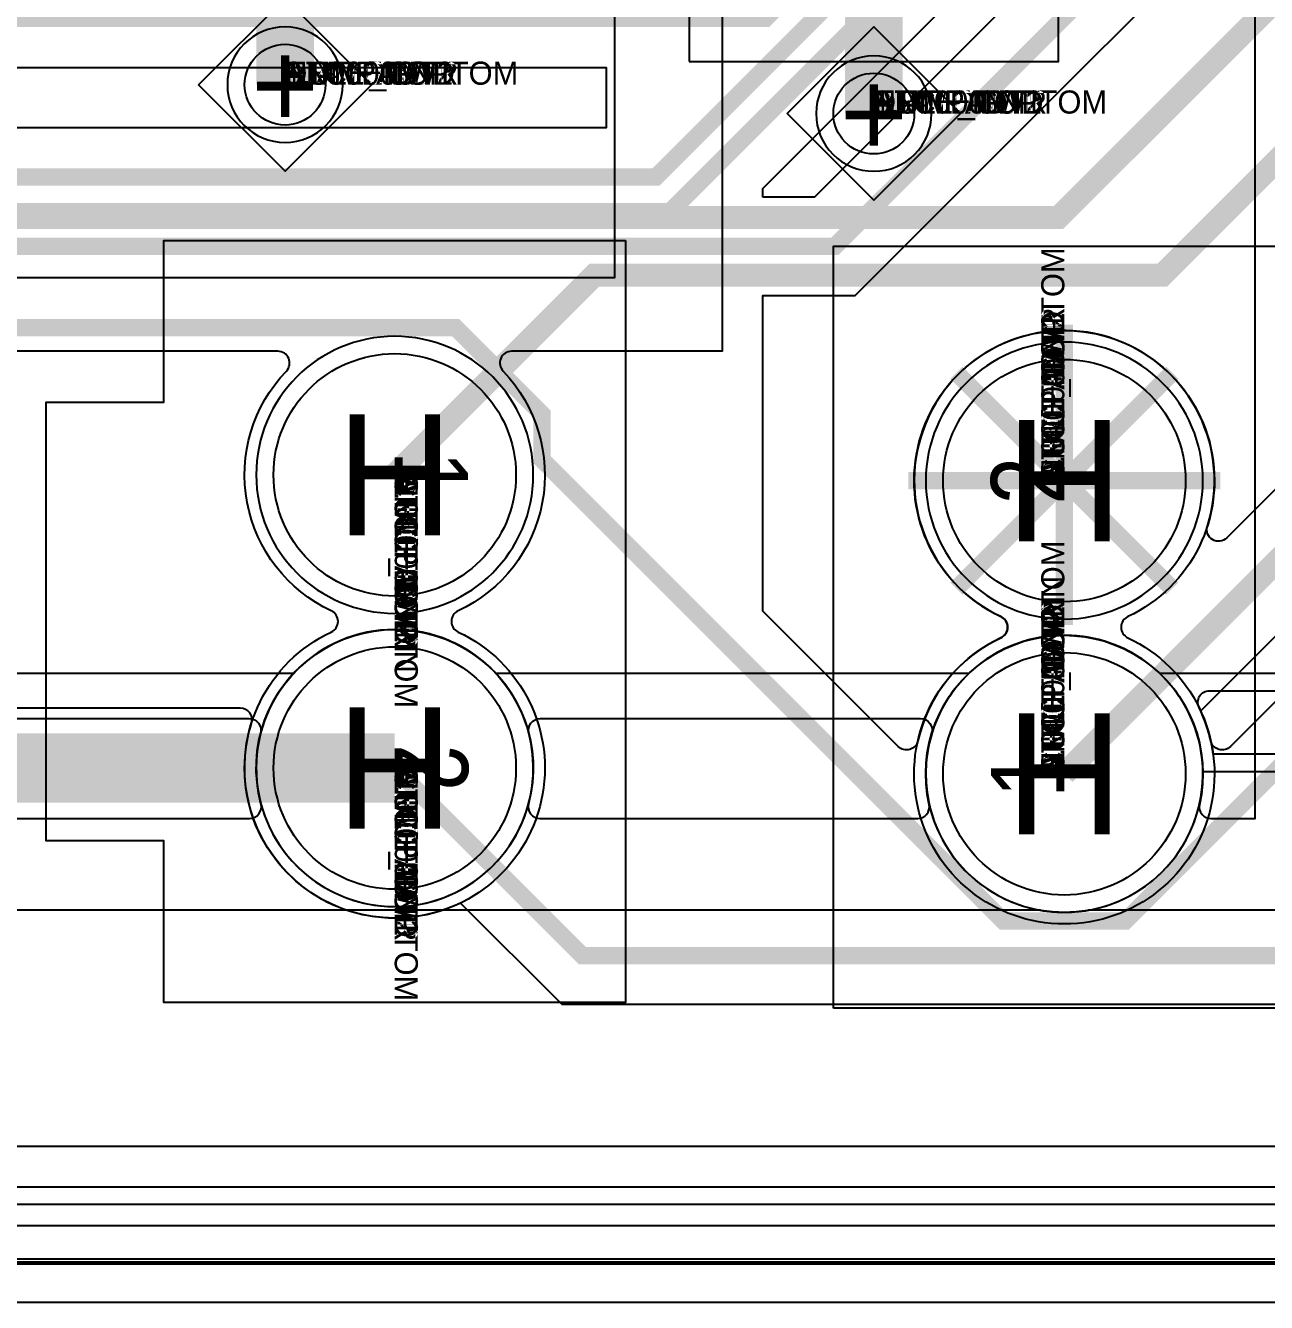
# Model space of a CAD drawing. Extents: x 0 to 323, y 0 to 320.
# Drawn here: x 58.75 to 69.5, y 0 to 11.06 of the extents above; entities that cross this region are included whole.
import ezdxf
from ezdxf.enums import TextEntityAlignment as Align

# ---------------------------------------------------------------- set-up
doc = ezdxf.new("R2010")
doc.units = 0
doc.header["$MEASUREMENT"] = 0
doc.layers.get('0').update_dxf_attribs({"linetype": 'CONTINUOUS'})
for name, color, linetype in [('BOARD_GEOMETRY_OUTLINE', 1, 'CONTINUOUS'), ('CDN_FIGURES', 7, 'CONTINUOUS'), ('ETCH_BOTTOM', 7, 'CONTINUOUS'), ('ETCH_GND', 3, 'CONTINUOUS'), ('ETCH_INT1', 4, 'CONTINUOUS'), ('ETCH_INT2', 5, 'CONTINUOUS'), ('ETCH_PWR', 6, 'CONTINUOUS'), ('ETCH_TOP', 2, 'CONTINUOUS'), ('MANUFACTURING_NCLEGEND-1-6', 8, 'CONTINUOUS'), ('PACKAGE_GEOMETRY_ASSEMBLY_TOP', 11, 'CONTINUOUS'), ('PACKAGE_GEOMETRY_PIN_NUMBER', 9, 'CONTINUOUS')]:
    doc.layers.add(name, color=color, linetype=linetype)

# ---------------------------------------------------------------- blocks, each defined once
blk = doc.blocks.new('PAD_INFO')
for tag in ['SHAPE_TYPE', 'PAD_HEIGHT', 'PAD_LAYER', 'PAD_TYPE', 'PAD_WIDTH']:
    blk.add_attdef(tag, (0, 0), '', height=0.2)
at = {"flags": 2}
blk.add_attdef('CDN_TYPE', (0, 0), '', height=0.2, dxfattribs=at)
blk = doc.blocks.new('DRILL_INFO')
at = {"flags": 2}
blk.add_attdef('CDN_TYPE', (0, 0), '', height=0.2, dxfattribs=at)
for tag in ['FSHAPE', 'FCHAR', 'DRILL_HEIGHT', 'DIAMETER', 'PLATED', 'DRILL_WIDTH']:
    blk.add_attdef(tag, (0, 0), '', height=0.2)
blk = doc.blocks.new('VIA0700X0300')
at = {"layer": 'ETCH_BOTTOM'}
blk.add_circle((0, 0), 0.35, dxfattribs=at)
at = {"layer": 'ETCH_GND'}
blk.add_circle((0, 0), 0.35, dxfattribs=at)
at = {"layer": 'ETCH_INT1'}
blk.add_circle((0, 0), 0.35, dxfattribs=at)
at = {"layer": 'ETCH_INT2'}
blk.add_circle((0, 0), 0.35, dxfattribs=at)
at = {"layer": 'ETCH_PWR'}
blk.add_circle((0, 0), 0.35, dxfattribs=at)
at = {"layer": 'ETCH_TOP'}
blk.add_circle((0, 0), 0.35, dxfattribs=at)
ref = blk.add_blockref('PAD_INFO', (0, 0))
ref.add_attrib('PAD_LAYER', 'ETCH_TOP', (0, 0), dxfattribs={"height": 0.2})
ref.add_attrib('SHAPE_TYPE', 'NULL', (0, 0), dxfattribs={"height": 0.2})
ref.add_attrib('PAD_TYPE', 'ANTIPAD', (0, 0), dxfattribs={"height": 0.2})
ref.add_attrib('PAD_WIDTH', '0.000000', (0, 0), dxfattribs={"height": 0.2})
ref.add_attrib('PAD_HEIGHT', '0.000000', (0, 0), dxfattribs={"height": 0.2})
ref = blk.add_blockref('PAD_INFO', (0, 0))
ref.add_attrib('PAD_LAYER', 'ETCH_GND', (0, 0), dxfattribs={"height": 0.2})
ref.add_attrib('SHAPE_TYPE', 'NULL', (0, 0), dxfattribs={"height": 0.2})
ref.add_attrib('PAD_TYPE', 'ANTIPAD', (0, 0), dxfattribs={"height": 0.2})
ref.add_attrib('PAD_WIDTH', '0.000000', (0, 0), dxfattribs={"height": 0.2})
ref.add_attrib('PAD_HEIGHT', '0.000000', (0, 0), dxfattribs={"height": 0.2})
ref = blk.add_blockref('PAD_INFO', (0, 0))
ref.add_attrib('PAD_LAYER', 'ETCH_INT1', (0, 0), dxfattribs={"height": 0.2})
ref.add_attrib('SHAPE_TYPE', 'NULL', (0, 0), dxfattribs={"height": 0.2})
ref.add_attrib('PAD_TYPE', 'ANTIPAD', (0, 0), dxfattribs={"height": 0.2})
ref.add_attrib('PAD_WIDTH', '0.000000', (0, 0), dxfattribs={"height": 0.2})
ref.add_attrib('PAD_HEIGHT', '0.000000', (0, 0), dxfattribs={"height": 0.2})
ref = blk.add_blockref('PAD_INFO', (0, 0))
ref.add_attrib('PAD_LAYER', 'ETCH_INT2', (0, 0), dxfattribs={"height": 0.2})
ref.add_attrib('SHAPE_TYPE', 'NULL', (0, 0), dxfattribs={"height": 0.2})
ref.add_attrib('PAD_TYPE', 'ANTIPAD', (0, 0), dxfattribs={"height": 0.2})
ref.add_attrib('PAD_WIDTH', '0.000000', (0, 0), dxfattribs={"height": 0.2})
ref.add_attrib('PAD_HEIGHT', '0.000000', (0, 0), dxfattribs={"height": 0.2})
ref = blk.add_blockref('PAD_INFO', (0, 0))
ref.add_attrib('PAD_LAYER', 'ETCH_PWR', (0, 0), dxfattribs={"height": 0.2})
ref.add_attrib('SHAPE_TYPE', 'NULL', (0, 0), dxfattribs={"height": 0.2})
ref.add_attrib('PAD_TYPE', 'ANTIPAD', (0, 0), dxfattribs={"height": 0.2})
ref.add_attrib('PAD_WIDTH', '0.000000', (0, 0), dxfattribs={"height": 0.2})
ref.add_attrib('PAD_HEIGHT', '0.000000', (0, 0), dxfattribs={"height": 0.2})
ref = blk.add_blockref('PAD_INFO', (0, 0))
ref.add_attrib('PAD_LAYER', 'ETCH_BOTTOM', (0, 0), dxfattribs={"height": 0.2})
ref.add_attrib('SHAPE_TYPE', 'NULL', (0, 0), dxfattribs={"height": 0.2})
ref.add_attrib('PAD_TYPE', 'ANTIPAD', (0, 0), dxfattribs={"height": 0.2})
ref.add_attrib('PAD_WIDTH', '0.000000', (0, 0), dxfattribs={"height": 0.2})
ref.add_attrib('PAD_HEIGHT', '0.000000', (0, 0), dxfattribs={"height": 0.2})
ref = blk.add_blockref('PAD_INFO', (0, 0))
ref.add_attrib('PAD_LAYER', 'ETCH_TOP', (0, 0), dxfattribs={"height": 0.2})
ref.add_attrib('SHAPE_TYPE', 'NULL', (0, 0), dxfattribs={"height": 0.2})
ref.add_attrib('PAD_TYPE', 'THERMAL', (0, 0), dxfattribs={"height": 0.2})
ref.add_attrib('PAD_WIDTH', '0.000000', (0, 0), dxfattribs={"height": 0.2})
ref.add_attrib('PAD_HEIGHT', '0.000000', (0, 0), dxfattribs={"height": 0.2})
ref = blk.add_blockref('PAD_INFO', (0, 0))
ref.add_attrib('PAD_LAYER', 'ETCH_GND', (0, 0), dxfattribs={"height": 0.2})
ref.add_attrib('SHAPE_TYPE', 'NULL', (0, 0), dxfattribs={"height": 0.2})
ref.add_attrib('PAD_TYPE', 'THERMAL', (0, 0), dxfattribs={"height": 0.2})
ref.add_attrib('PAD_WIDTH', '0.000000', (0, 0), dxfattribs={"height": 0.2})
ref.add_attrib('PAD_HEIGHT', '0.000000', (0, 0), dxfattribs={"height": 0.2})
ref = blk.add_blockref('PAD_INFO', (0, 0))
ref.add_attrib('PAD_LAYER', 'ETCH_INT1', (0, 0), dxfattribs={"height": 0.2})
ref.add_attrib('SHAPE_TYPE', 'NULL', (0, 0), dxfattribs={"height": 0.2})
ref.add_attrib('PAD_TYPE', 'THERMAL', (0, 0), dxfattribs={"height": 0.2})
ref.add_attrib('PAD_WIDTH', '0.000000', (0, 0), dxfattribs={"height": 0.2})
ref.add_attrib('PAD_HEIGHT', '0.000000', (0, 0), dxfattribs={"height": 0.2})
ref = blk.add_blockref('PAD_INFO', (0, 0))
ref.add_attrib('PAD_LAYER', 'ETCH_INT2', (0, 0), dxfattribs={"height": 0.2})
ref.add_attrib('SHAPE_TYPE', 'NULL', (0, 0), dxfattribs={"height": 0.2})
ref.add_attrib('PAD_TYPE', 'THERMAL', (0, 0), dxfattribs={"height": 0.2})
ref.add_attrib('PAD_WIDTH', '0.000000', (0, 0), dxfattribs={"height": 0.2})
ref.add_attrib('PAD_HEIGHT', '0.000000', (0, 0), dxfattribs={"height": 0.2})
ref = blk.add_blockref('PAD_INFO', (0, 0))
ref.add_attrib('PAD_LAYER', 'ETCH_PWR', (0, 0), dxfattribs={"height": 0.2})
ref.add_attrib('SHAPE_TYPE', 'NULL', (0, 0), dxfattribs={"height": 0.2})
ref.add_attrib('PAD_TYPE', 'THERMAL', (0, 0), dxfattribs={"height": 0.2})
ref.add_attrib('PAD_WIDTH', '0.000000', (0, 0), dxfattribs={"height": 0.2})
ref.add_attrib('PAD_HEIGHT', '0.000000', (0, 0), dxfattribs={"height": 0.2})
ref = blk.add_blockref('PAD_INFO', (0, 0))
ref.add_attrib('PAD_LAYER', 'ETCH_BOTTOM', (0, 0), dxfattribs={"height": 0.2})
ref.add_attrib('SHAPE_TYPE', 'NULL', (0, 0), dxfattribs={"height": 0.2})
ref.add_attrib('PAD_TYPE', 'THERMAL', (0, 0), dxfattribs={"height": 0.2})
ref.add_attrib('PAD_WIDTH', '0.000000', (0, 0), dxfattribs={"height": 0.2})
ref.add_attrib('PAD_HEIGHT', '0.000000', (0, 0), dxfattribs={"height": 0.2})
ref = blk.add_blockref('PAD_INFO', (0, 0))
ref.add_attrib('PAD_LAYER', 'ETCH_TOP', (0, 0), dxfattribs={"height": 0.2})
ref.add_attrib('SHAPE_TYPE', 'CIRCLE', (0, 0), dxfattribs={"height": 0.2})
ref.add_attrib('PAD_TYPE', 'REGULAR', (0, 0), dxfattribs={"height": 0.2})
ref.add_attrib('PAD_WIDTH', '0.700000', (0, 0), dxfattribs={"height": 0.2})
ref.add_attrib('PAD_HEIGHT', '0.700000', (0, 0), dxfattribs={"height": 0.2})
ref = blk.add_blockref('PAD_INFO', (0, 0))
ref.add_attrib('PAD_LAYER', 'ETCH_GND', (0, 0), dxfattribs={"height": 0.2})
ref.add_attrib('SHAPE_TYPE', 'CIRCLE', (0, 0), dxfattribs={"height": 0.2})
ref.add_attrib('PAD_TYPE', 'REGULAR', (0, 0), dxfattribs={"height": 0.2})
ref.add_attrib('PAD_WIDTH', '0.700000', (0, 0), dxfattribs={"height": 0.2})
ref.add_attrib('PAD_HEIGHT', '0.700000', (0, 0), dxfattribs={"height": 0.2})
ref = blk.add_blockref('PAD_INFO', (0, 0))
ref.add_attrib('PAD_LAYER', 'ETCH_INT1', (0, 0), dxfattribs={"height": 0.2})
ref.add_attrib('SHAPE_TYPE', 'CIRCLE', (0, 0), dxfattribs={"height": 0.2})
ref.add_attrib('PAD_TYPE', 'REGULAR', (0, 0), dxfattribs={"height": 0.2})
ref.add_attrib('PAD_WIDTH', '0.700000', (0, 0), dxfattribs={"height": 0.2})
ref.add_attrib('PAD_HEIGHT', '0.700000', (0, 0), dxfattribs={"height": 0.2})
ref = blk.add_blockref('PAD_INFO', (0, 0))
ref.add_attrib('PAD_LAYER', 'ETCH_INT2', (0, 0), dxfattribs={"height": 0.2})
ref.add_attrib('SHAPE_TYPE', 'CIRCLE', (0, 0), dxfattribs={"height": 0.2})
ref.add_attrib('PAD_TYPE', 'REGULAR', (0, 0), dxfattribs={"height": 0.2})
ref.add_attrib('PAD_WIDTH', '0.700000', (0, 0), dxfattribs={"height": 0.2})
ref.add_attrib('PAD_HEIGHT', '0.700000', (0, 0), dxfattribs={"height": 0.2})
ref = blk.add_blockref('PAD_INFO', (0, 0))
ref.add_attrib('PAD_LAYER', 'ETCH_PWR', (0, 0), dxfattribs={"height": 0.2})
ref.add_attrib('SHAPE_TYPE', 'CIRCLE', (0, 0), dxfattribs={"height": 0.2})
ref.add_attrib('PAD_TYPE', 'REGULAR', (0, 0), dxfattribs={"height": 0.2})
ref.add_attrib('PAD_WIDTH', '0.700000', (0, 0), dxfattribs={"height": 0.2})
ref.add_attrib('PAD_HEIGHT', '0.700000', (0, 0), dxfattribs={"height": 0.2})
ref = blk.add_blockref('PAD_INFO', (0, 0))
ref.add_attrib('PAD_LAYER', 'ETCH_BOTTOM', (0, 0), dxfattribs={"height": 0.2})
ref.add_attrib('SHAPE_TYPE', 'CIRCLE', (0, 0), dxfattribs={"height": 0.2})
ref.add_attrib('PAD_TYPE', 'REGULAR', (0, 0), dxfattribs={"height": 0.2})
ref.add_attrib('PAD_WIDTH', '0.700000', (0, 0), dxfattribs={"height": 0.2})
ref.add_attrib('PAD_HEIGHT', '0.700000', (0, 0), dxfattribs={"height": 0.2})
ref = blk.add_blockref('DRILL_INFO', (0, 0))
ref.add_attrib('DIAMETER', '0.300000', (0, 0), dxfattribs={"height": 0.2})
ref.add_attrib('PLATED', 'PLATED', (0, 0), dxfattribs={"height": 0.2})
ref.add_attrib('FSHAPE', 'DIAMOND', (0, 0), dxfattribs={"height": 0.2})
ref.add_attrib('FCHAR', '+', (0, 0), dxfattribs={"height": 0.2})
ref.add_attrib('DRILL_WIDTH', '1.500000', (0, 0), dxfattribs={"height": 0.2})
ref.add_attrib('DRILL_HEIGHT', '1.500000', (0, 0), dxfattribs={"height": 0.2})
for tag in ['CDN_TYPE', 'PIN']:
    blk.add_attdef(tag, (0, 0), '', height=0.2)
at = {"flags": 2}
for tag in ['PSTKNAME', 'BBV']:
    blk.add_attdef(tag, (0, 0), '', height=0.2, dxfattribs=at)
blk = doc.blocks.new('FIGURE_DIAMOND')
at = {"layer": 'CDN_FIGURES'}
blk.add_lwpolyline([(-0.5, 0), (0, 0.5), (0.5, 0), (0, -0.5)], close=True, dxfattribs=at)
blk = doc.blocks.new('CR2100X1500TH')
at = {"layer": 'ETCH_BOTTOM'}
blk.add_circle((0, 0), 1.05, dxfattribs=at)
at = {"layer": 'ETCH_GND'}
blk.add_circle((0, 0), 1.05, dxfattribs=at)
at = {"layer": 'ETCH_INT1'}
blk.add_circle((0, 0), 1.05, dxfattribs=at)
at = {"layer": 'ETCH_INT2'}
blk.add_circle((0, 0), 1.05, dxfattribs=at)
at = {"layer": 'ETCH_PWR'}
blk.add_circle((0, 0), 1.05, dxfattribs=at)
at = {"layer": 'ETCH_TOP'}
blk.add_circle((0, 0), 1.05, dxfattribs=at)
ref = blk.add_blockref('PAD_INFO', (0, 0))
ref.add_attrib('PAD_LAYER', 'ETCH_TOP', (0, 0), dxfattribs={"height": 0.2})
ref.add_attrib('SHAPE_TYPE', 'NULL', (0, 0), dxfattribs={"height": 0.2})
ref.add_attrib('PAD_TYPE', 'ANTIPAD', (0, 0), dxfattribs={"height": 0.2})
ref.add_attrib('PAD_WIDTH', '0.000000', (0, 0), dxfattribs={"height": 0.2})
ref.add_attrib('PAD_HEIGHT', '0.000000', (0, 0), dxfattribs={"height": 0.2})
ref = blk.add_blockref('PAD_INFO', (0, 0))
ref.add_attrib('PAD_LAYER', 'ETCH_GND', (0, 0), dxfattribs={"height": 0.2})
ref.add_attrib('SHAPE_TYPE', 'NULL', (0, 0), dxfattribs={"height": 0.2})
ref.add_attrib('PAD_TYPE', 'ANTIPAD', (0, 0), dxfattribs={"height": 0.2})
ref.add_attrib('PAD_WIDTH', '0.000000', (0, 0), dxfattribs={"height": 0.2})
ref.add_attrib('PAD_HEIGHT', '0.000000', (0, 0), dxfattribs={"height": 0.2})
ref = blk.add_blockref('PAD_INFO', (0, 0))
ref.add_attrib('PAD_LAYER', 'ETCH_INT1', (0, 0), dxfattribs={"height": 0.2})
ref.add_attrib('SHAPE_TYPE', 'NULL', (0, 0), dxfattribs={"height": 0.2})
ref.add_attrib('PAD_TYPE', 'ANTIPAD', (0, 0), dxfattribs={"height": 0.2})
ref.add_attrib('PAD_WIDTH', '0.000000', (0, 0), dxfattribs={"height": 0.2})
ref.add_attrib('PAD_HEIGHT', '0.000000', (0, 0), dxfattribs={"height": 0.2})
ref = blk.add_blockref('PAD_INFO', (0, 0))
ref.add_attrib('PAD_LAYER', 'ETCH_INT2', (0, 0), dxfattribs={"height": 0.2})
ref.add_attrib('SHAPE_TYPE', 'NULL', (0, 0), dxfattribs={"height": 0.2})
ref.add_attrib('PAD_TYPE', 'ANTIPAD', (0, 0), dxfattribs={"height": 0.2})
ref.add_attrib('PAD_WIDTH', '0.000000', (0, 0), dxfattribs={"height": 0.2})
ref.add_attrib('PAD_HEIGHT', '0.000000', (0, 0), dxfattribs={"height": 0.2})
ref = blk.add_blockref('PAD_INFO', (0, 0))
ref.add_attrib('PAD_LAYER', 'ETCH_PWR', (0, 0), dxfattribs={"height": 0.2})
ref.add_attrib('SHAPE_TYPE', 'NULL', (0, 0), dxfattribs={"height": 0.2})
ref.add_attrib('PAD_TYPE', 'ANTIPAD', (0, 0), dxfattribs={"height": 0.2})
ref.add_attrib('PAD_WIDTH', '0.000000', (0, 0), dxfattribs={"height": 0.2})
ref.add_attrib('PAD_HEIGHT', '0.000000', (0, 0), dxfattribs={"height": 0.2})
ref = blk.add_blockref('PAD_INFO', (0, 0))
ref.add_attrib('PAD_LAYER', 'ETCH_BOTTOM', (0, 0), dxfattribs={"height": 0.2})
ref.add_attrib('SHAPE_TYPE', 'NULL', (0, 0), dxfattribs={"height": 0.2})
ref.add_attrib('PAD_TYPE', 'ANTIPAD', (0, 0), dxfattribs={"height": 0.2})
ref.add_attrib('PAD_WIDTH', '0.000000', (0, 0), dxfattribs={"height": 0.2})
ref.add_attrib('PAD_HEIGHT', '0.000000', (0, 0), dxfattribs={"height": 0.2})
ref = blk.add_blockref('PAD_INFO', (0, 0))
ref.add_attrib('PAD_LAYER', 'ETCH_TOP', (0, 0), dxfattribs={"height": 0.2})
ref.add_attrib('SHAPE_TYPE', 'NULL', (0, 0), dxfattribs={"height": 0.2})
ref.add_attrib('PAD_TYPE', 'THERMAL', (0, 0), dxfattribs={"height": 0.2})
ref.add_attrib('PAD_WIDTH', '0.000000', (0, 0), dxfattribs={"height": 0.2})
ref.add_attrib('PAD_HEIGHT', '0.000000', (0, 0), dxfattribs={"height": 0.2})
ref = blk.add_blockref('PAD_INFO', (0, 0))
ref.add_attrib('PAD_LAYER', 'ETCH_GND', (0, 0), dxfattribs={"height": 0.2})
ref.add_attrib('SHAPE_TYPE', 'NULL', (0, 0), dxfattribs={"height": 0.2})
ref.add_attrib('PAD_TYPE', 'THERMAL', (0, 0), dxfattribs={"height": 0.2})
ref.add_attrib('PAD_WIDTH', '0.000000', (0, 0), dxfattribs={"height": 0.2})
ref.add_attrib('PAD_HEIGHT', '0.000000', (0, 0), dxfattribs={"height": 0.2})
ref = blk.add_blockref('PAD_INFO', (0, 0))
ref.add_attrib('PAD_LAYER', 'ETCH_INT1', (0, 0), dxfattribs={"height": 0.2})
ref.add_attrib('SHAPE_TYPE', 'NULL', (0, 0), dxfattribs={"height": 0.2})
ref.add_attrib('PAD_TYPE', 'THERMAL', (0, 0), dxfattribs={"height": 0.2})
ref.add_attrib('PAD_WIDTH', '0.000000', (0, 0), dxfattribs={"height": 0.2})
ref.add_attrib('PAD_HEIGHT', '0.000000', (0, 0), dxfattribs={"height": 0.2})
ref = blk.add_blockref('PAD_INFO', (0, 0))
ref.add_attrib('PAD_LAYER', 'ETCH_INT2', (0, 0), dxfattribs={"height": 0.2})
ref.add_attrib('SHAPE_TYPE', 'NULL', (0, 0), dxfattribs={"height": 0.2})
ref.add_attrib('PAD_TYPE', 'THERMAL', (0, 0), dxfattribs={"height": 0.2})
ref.add_attrib('PAD_WIDTH', '0.000000', (0, 0), dxfattribs={"height": 0.2})
ref.add_attrib('PAD_HEIGHT', '0.000000', (0, 0), dxfattribs={"height": 0.2})
ref = blk.add_blockref('PAD_INFO', (0, 0))
ref.add_attrib('PAD_LAYER', 'ETCH_PWR', (0, 0), dxfattribs={"height": 0.2})
ref.add_attrib('SHAPE_TYPE', 'NULL', (0, 0), dxfattribs={"height": 0.2})
ref.add_attrib('PAD_TYPE', 'THERMAL', (0, 0), dxfattribs={"height": 0.2})
ref.add_attrib('PAD_WIDTH', '0.000000', (0, 0), dxfattribs={"height": 0.2})
ref.add_attrib('PAD_HEIGHT', '0.000000', (0, 0), dxfattribs={"height": 0.2})
ref = blk.add_blockref('PAD_INFO', (0, 0))
ref.add_attrib('PAD_LAYER', 'ETCH_BOTTOM', (0, 0), dxfattribs={"height": 0.2})
ref.add_attrib('SHAPE_TYPE', 'NULL', (0, 0), dxfattribs={"height": 0.2})
ref.add_attrib('PAD_TYPE', 'THERMAL', (0, 0), dxfattribs={"height": 0.2})
ref.add_attrib('PAD_WIDTH', '0.000000', (0, 0), dxfattribs={"height": 0.2})
ref.add_attrib('PAD_HEIGHT', '0.000000', (0, 0), dxfattribs={"height": 0.2})
ref = blk.add_blockref('PAD_INFO', (0, 0))
ref.add_attrib('PAD_LAYER', 'ETCH_TOP', (0, 0), dxfattribs={"height": 0.2})
ref.add_attrib('SHAPE_TYPE', 'CIRCLE', (0, 0), dxfattribs={"height": 0.2})
ref.add_attrib('PAD_TYPE', 'REGULAR', (0, 0), dxfattribs={"height": 0.2})
ref.add_attrib('PAD_WIDTH', '2.100000', (0, 0), dxfattribs={"height": 0.2})
ref.add_attrib('PAD_HEIGHT', '2.100000', (0, 0), dxfattribs={"height": 0.2})
ref = blk.add_blockref('PAD_INFO', (0, 0))
ref.add_attrib('PAD_LAYER', 'ETCH_GND', (0, 0), dxfattribs={"height": 0.2})
ref.add_attrib('SHAPE_TYPE', 'CIRCLE', (0, 0), dxfattribs={"height": 0.2})
ref.add_attrib('PAD_TYPE', 'REGULAR', (0, 0), dxfattribs={"height": 0.2})
ref.add_attrib('PAD_WIDTH', '2.100000', (0, 0), dxfattribs={"height": 0.2})
ref.add_attrib('PAD_HEIGHT', '2.100000', (0, 0), dxfattribs={"height": 0.2})
ref = blk.add_blockref('PAD_INFO', (0, 0))
ref.add_attrib('PAD_LAYER', 'ETCH_INT1', (0, 0), dxfattribs={"height": 0.2})
ref.add_attrib('SHAPE_TYPE', 'CIRCLE', (0, 0), dxfattribs={"height": 0.2})
ref.add_attrib('PAD_TYPE', 'REGULAR', (0, 0), dxfattribs={"height": 0.2})
ref.add_attrib('PAD_WIDTH', '2.100000', (0, 0), dxfattribs={"height": 0.2})
ref.add_attrib('PAD_HEIGHT', '2.100000', (0, 0), dxfattribs={"height": 0.2})
ref = blk.add_blockref('PAD_INFO', (0, 0))
ref.add_attrib('PAD_LAYER', 'ETCH_INT2', (0, 0), dxfattribs={"height": 0.2})
ref.add_attrib('SHAPE_TYPE', 'CIRCLE', (0, 0), dxfattribs={"height": 0.2})
ref.add_attrib('PAD_TYPE', 'REGULAR', (0, 0), dxfattribs={"height": 0.2})
ref.add_attrib('PAD_WIDTH', '2.100000', (0, 0), dxfattribs={"height": 0.2})
ref.add_attrib('PAD_HEIGHT', '2.100000', (0, 0), dxfattribs={"height": 0.2})
ref = blk.add_blockref('PAD_INFO', (0, 0))
ref.add_attrib('PAD_LAYER', 'ETCH_PWR', (0, 0), dxfattribs={"height": 0.2})
ref.add_attrib('SHAPE_TYPE', 'CIRCLE', (0, 0), dxfattribs={"height": 0.2})
ref.add_attrib('PAD_TYPE', 'REGULAR', (0, 0), dxfattribs={"height": 0.2})
ref.add_attrib('PAD_WIDTH', '2.100000', (0, 0), dxfattribs={"height": 0.2})
ref.add_attrib('PAD_HEIGHT', '2.100000', (0, 0), dxfattribs={"height": 0.2})
ref = blk.add_blockref('PAD_INFO', (0, 0))
ref.add_attrib('PAD_LAYER', 'ETCH_BOTTOM', (0, 0), dxfattribs={"height": 0.2})
ref.add_attrib('SHAPE_TYPE', 'CIRCLE', (0, 0), dxfattribs={"height": 0.2})
ref.add_attrib('PAD_TYPE', 'REGULAR', (0, 0), dxfattribs={"height": 0.2})
ref.add_attrib('PAD_WIDTH', '2.100000', (0, 0), dxfattribs={"height": 0.2})
ref.add_attrib('PAD_HEIGHT', '2.100000', (0, 0), dxfattribs={"height": 0.2})
ref = blk.add_blockref('DRILL_INFO', (0, 0))
ref.add_attrib('DIAMETER', '1.500000', (0, 0), dxfattribs={"height": 0.2})
ref.add_attrib('PLATED', 'PLATED', (0, 0), dxfattribs={"height": 0.2})
ref.add_attrib('FSHAPE', 'CIRCLE', (0, 0), dxfattribs={"height": 0.2})
ref.add_attrib('FCHAR', 'H', (0, 0), dxfattribs={"height": 0.2})
ref.add_attrib('DRILL_WIDTH', '2.100000', (0, 0), dxfattribs={"height": 0.2})
ref.add_attrib('DRILL_HEIGHT', '2.100000', (0, 0), dxfattribs={"height": 0.2})
for tag in ['CDN_TYPE', 'PIN']:
    blk.add_attdef(tag, (0, 0), '', height=0.2)
at = {"flags": 2}
for tag in ['PSTKNAME', 'BBV']:
    blk.add_attdef(tag, (0, 0), '', height=0.2, dxfattribs=at)
blk = doc.blocks.new('F535')
at = {"layer": 'PACKAGE_GEOMETRY_ASSEMBLY_TOP'}
blk.add_lwpolyline([(-3.3, 2), (3.3, 2), (3.3, -2), (1.9, -2), (1.9, -3.02), (-1.9, -3.02), (-1.9, -2), (-3.3, -2)], close=True, dxfattribs=at)
at = {"layer": 'ETCH_TOP'}
ref = blk.add_blockref('CR2100X1500TH', (-1.27, 0), dxfattribs=at)
ref.add_attrib('CDN_TYPE', 'PIN', (0, 0), dxfattribs={"height": 0.2})
ref.add_attrib('PIN', '1', (0, 0), dxfattribs={"height": 0.2})
ref = blk.add_blockref('CR2100X1500TH', (1.27, 0), dxfattribs=at)
ref.add_attrib('CDN_TYPE', 'PIN', (0, 0), dxfattribs={"height": 0.2})
ref.add_attrib('PIN', '2', (0, 0), dxfattribs={"height": 0.2})
at = {"flags": 2}
for tag in ['SYMBOL_TYPE', 'CDN_TYPE', 'REFDES']:
    blk.add_attdef(tag, (0, 0), '', height=0.2, dxfattribs=at)
blk = doc.blocks.new('FIGURE_CIRCLE')
at = {"layer": 'CDN_FIGURES'}
blk.add_circle((0, 0), 0.5, dxfattribs=at)
blk = doc.blocks.new('RC1700X3200TS_C')
at = {"layer": 'ETCH_TOP'}
blk.add_lwpolyline([(-0.85, 1.6), (-0.85, -1.6), (0.85, -1.6), (0.85, 1.1), (0.35, 1.6)], close=True, dxfattribs=at)
ref = blk.add_blockref('PAD_INFO', (0, 0))
ref.add_attrib('PAD_LAYER', 'ETCH_TOP', (0, 0), dxfattribs={"height": 0.2})
ref.add_attrib('SHAPE_TYPE', 'NULL', (0, 0), dxfattribs={"height": 0.2})
ref.add_attrib('PAD_TYPE', 'ANTIPAD', (0, 0), dxfattribs={"height": 0.2})
ref.add_attrib('PAD_WIDTH', '0.000000', (0, 0), dxfattribs={"height": 0.2})
ref.add_attrib('PAD_HEIGHT', '0.000000', (0, 0), dxfattribs={"height": 0.2})
ref = blk.add_blockref('PAD_INFO', (0, 0))
ref.add_attrib('PAD_LAYER', 'ETCH_GND', (0, 0), dxfattribs={"height": 0.2})
ref.add_attrib('SHAPE_TYPE', 'NULL', (0, 0), dxfattribs={"height": 0.2})
ref.add_attrib('PAD_TYPE', 'ANTIPAD', (0, 0), dxfattribs={"height": 0.2})
ref.add_attrib('PAD_WIDTH', '0.000000', (0, 0), dxfattribs={"height": 0.2})
ref.add_attrib('PAD_HEIGHT', '0.000000', (0, 0), dxfattribs={"height": 0.2})
ref = blk.add_blockref('PAD_INFO', (0, 0))
ref.add_attrib('PAD_LAYER', 'ETCH_INT1', (0, 0), dxfattribs={"height": 0.2})
ref.add_attrib('SHAPE_TYPE', 'NULL', (0, 0), dxfattribs={"height": 0.2})
ref.add_attrib('PAD_TYPE', 'ANTIPAD', (0, 0), dxfattribs={"height": 0.2})
ref.add_attrib('PAD_WIDTH', '0.000000', (0, 0), dxfattribs={"height": 0.2})
ref.add_attrib('PAD_HEIGHT', '0.000000', (0, 0), dxfattribs={"height": 0.2})
ref = blk.add_blockref('PAD_INFO', (0, 0))
ref.add_attrib('PAD_LAYER', 'ETCH_INT2', (0, 0), dxfattribs={"height": 0.2})
ref.add_attrib('SHAPE_TYPE', 'NULL', (0, 0), dxfattribs={"height": 0.2})
ref.add_attrib('PAD_TYPE', 'ANTIPAD', (0, 0), dxfattribs={"height": 0.2})
ref.add_attrib('PAD_WIDTH', '0.000000', (0, 0), dxfattribs={"height": 0.2})
ref.add_attrib('PAD_HEIGHT', '0.000000', (0, 0), dxfattribs={"height": 0.2})
ref = blk.add_blockref('PAD_INFO', (0, 0))
ref.add_attrib('PAD_LAYER', 'ETCH_PWR', (0, 0), dxfattribs={"height": 0.2})
ref.add_attrib('SHAPE_TYPE', 'NULL', (0, 0), dxfattribs={"height": 0.2})
ref.add_attrib('PAD_TYPE', 'ANTIPAD', (0, 0), dxfattribs={"height": 0.2})
ref.add_attrib('PAD_WIDTH', '0.000000', (0, 0), dxfattribs={"height": 0.2})
ref.add_attrib('PAD_HEIGHT', '0.000000', (0, 0), dxfattribs={"height": 0.2})
ref = blk.add_blockref('PAD_INFO', (0, 0))
ref.add_attrib('PAD_LAYER', 'ETCH_BOTTOM', (0, 0), dxfattribs={"height": 0.2})
ref.add_attrib('SHAPE_TYPE', 'NULL', (0, 0), dxfattribs={"height": 0.2})
ref.add_attrib('PAD_TYPE', 'ANTIPAD', (0, 0), dxfattribs={"height": 0.2})
ref.add_attrib('PAD_WIDTH', '0.000000', (0, 0), dxfattribs={"height": 0.2})
ref.add_attrib('PAD_HEIGHT', '0.000000', (0, 0), dxfattribs={"height": 0.2})
ref = blk.add_blockref('PAD_INFO', (0, 0))
ref.add_attrib('PAD_LAYER', 'ETCH_TOP', (0, 0), dxfattribs={"height": 0.2})
ref.add_attrib('SHAPE_TYPE', 'NULL', (0, 0), dxfattribs={"height": 0.2})
ref.add_attrib('PAD_TYPE', 'THERMAL', (0, 0), dxfattribs={"height": 0.2})
ref.add_attrib('PAD_WIDTH', '0.000000', (0, 0), dxfattribs={"height": 0.2})
ref.add_attrib('PAD_HEIGHT', '0.000000', (0, 0), dxfattribs={"height": 0.2})
ref = blk.add_blockref('PAD_INFO', (0, 0))
ref.add_attrib('PAD_LAYER', 'ETCH_GND', (0, 0), dxfattribs={"height": 0.2})
ref.add_attrib('SHAPE_TYPE', 'NULL', (0, 0), dxfattribs={"height": 0.2})
ref.add_attrib('PAD_TYPE', 'THERMAL', (0, 0), dxfattribs={"height": 0.2})
ref.add_attrib('PAD_WIDTH', '0.000000', (0, 0), dxfattribs={"height": 0.2})
ref.add_attrib('PAD_HEIGHT', '0.000000', (0, 0), dxfattribs={"height": 0.2})
ref = blk.add_blockref('PAD_INFO', (0, 0))
ref.add_attrib('PAD_LAYER', 'ETCH_INT1', (0, 0), dxfattribs={"height": 0.2})
ref.add_attrib('SHAPE_TYPE', 'NULL', (0, 0), dxfattribs={"height": 0.2})
ref.add_attrib('PAD_TYPE', 'THERMAL', (0, 0), dxfattribs={"height": 0.2})
ref.add_attrib('PAD_WIDTH', '0.000000', (0, 0), dxfattribs={"height": 0.2})
ref.add_attrib('PAD_HEIGHT', '0.000000', (0, 0), dxfattribs={"height": 0.2})
ref = blk.add_blockref('PAD_INFO', (0, 0))
ref.add_attrib('PAD_LAYER', 'ETCH_INT2', (0, 0), dxfattribs={"height": 0.2})
ref.add_attrib('SHAPE_TYPE', 'NULL', (0, 0), dxfattribs={"height": 0.2})
ref.add_attrib('PAD_TYPE', 'THERMAL', (0, 0), dxfattribs={"height": 0.2})
ref.add_attrib('PAD_WIDTH', '0.000000', (0, 0), dxfattribs={"height": 0.2})
ref.add_attrib('PAD_HEIGHT', '0.000000', (0, 0), dxfattribs={"height": 0.2})
ref = blk.add_blockref('PAD_INFO', (0, 0))
ref.add_attrib('PAD_LAYER', 'ETCH_PWR', (0, 0), dxfattribs={"height": 0.2})
ref.add_attrib('SHAPE_TYPE', 'NULL', (0, 0), dxfattribs={"height": 0.2})
ref.add_attrib('PAD_TYPE', 'THERMAL', (0, 0), dxfattribs={"height": 0.2})
ref.add_attrib('PAD_WIDTH', '0.000000', (0, 0), dxfattribs={"height": 0.2})
ref.add_attrib('PAD_HEIGHT', '0.000000', (0, 0), dxfattribs={"height": 0.2})
ref = blk.add_blockref('PAD_INFO', (0, 0))
ref.add_attrib('PAD_LAYER', 'ETCH_BOTTOM', (0, 0), dxfattribs={"height": 0.2})
ref.add_attrib('SHAPE_TYPE', 'NULL', (0, 0), dxfattribs={"height": 0.2})
ref.add_attrib('PAD_TYPE', 'THERMAL', (0, 0), dxfattribs={"height": 0.2})
ref.add_attrib('PAD_WIDTH', '0.000000', (0, 0), dxfattribs={"height": 0.2})
ref.add_attrib('PAD_HEIGHT', '0.000000', (0, 0), dxfattribs={"height": 0.2})
ref = blk.add_blockref('PAD_INFO', (0, 0))
ref.add_attrib('PAD_LAYER', 'ETCH_TOP', (0, 0), dxfattribs={"height": 0.2})
ref.add_attrib('SHAPE_TYPE', 'SHAPE', (0, 0), dxfattribs={"height": 0.2})
ref.add_attrib('PAD_TYPE', 'REGULAR', (0, 0), dxfattribs={"height": 0.2})
ref.add_attrib('PAD_WIDTH', '1.700000', (0, 0), dxfattribs={"height": 0.2})
ref.add_attrib('PAD_HEIGHT', '3.200000', (0, 0), dxfattribs={"height": 0.2})
ref = blk.add_blockref('PAD_INFO', (0, 0))
ref.add_attrib('PAD_LAYER', 'ETCH_GND', (0, 0), dxfattribs={"height": 0.2})
ref.add_attrib('SHAPE_TYPE', 'NULL', (0, 0), dxfattribs={"height": 0.2})
ref.add_attrib('PAD_TYPE', 'REGULAR', (0, 0), dxfattribs={"height": 0.2})
ref.add_attrib('PAD_WIDTH', '0.000000', (0, 0), dxfattribs={"height": 0.2})
ref.add_attrib('PAD_HEIGHT', '0.000000', (0, 0), dxfattribs={"height": 0.2})
ref = blk.add_blockref('PAD_INFO', (0, 0))
ref.add_attrib('PAD_LAYER', 'ETCH_INT1', (0, 0), dxfattribs={"height": 0.2})
ref.add_attrib('SHAPE_TYPE', 'NULL', (0, 0), dxfattribs={"height": 0.2})
ref.add_attrib('PAD_TYPE', 'REGULAR', (0, 0), dxfattribs={"height": 0.2})
ref.add_attrib('PAD_WIDTH', '0.000000', (0, 0), dxfattribs={"height": 0.2})
ref.add_attrib('PAD_HEIGHT', '0.000000', (0, 0), dxfattribs={"height": 0.2})
ref = blk.add_blockref('PAD_INFO', (0, 0))
ref.add_attrib('PAD_LAYER', 'ETCH_INT2', (0, 0), dxfattribs={"height": 0.2})
ref.add_attrib('SHAPE_TYPE', 'NULL', (0, 0), dxfattribs={"height": 0.2})
ref.add_attrib('PAD_TYPE', 'REGULAR', (0, 0), dxfattribs={"height": 0.2})
ref.add_attrib('PAD_WIDTH', '0.000000', (0, 0), dxfattribs={"height": 0.2})
ref.add_attrib('PAD_HEIGHT', '0.000000', (0, 0), dxfattribs={"height": 0.2})
ref = blk.add_blockref('PAD_INFO', (0, 0))
ref.add_attrib('PAD_LAYER', 'ETCH_PWR', (0, 0), dxfattribs={"height": 0.2})
ref.add_attrib('SHAPE_TYPE', 'NULL', (0, 0), dxfattribs={"height": 0.2})
ref.add_attrib('PAD_TYPE', 'REGULAR', (0, 0), dxfattribs={"height": 0.2})
ref.add_attrib('PAD_WIDTH', '0.000000', (0, 0), dxfattribs={"height": 0.2})
ref.add_attrib('PAD_HEIGHT', '0.000000', (0, 0), dxfattribs={"height": 0.2})
ref = blk.add_blockref('PAD_INFO', (0, 0))
ref.add_attrib('PAD_LAYER', 'ETCH_BOTTOM', (0, 0), dxfattribs={"height": 0.2})
ref.add_attrib('SHAPE_TYPE', 'NULL', (0, 0), dxfattribs={"height": 0.2})
ref.add_attrib('PAD_TYPE', 'REGULAR', (0, 0), dxfattribs={"height": 0.2})
ref.add_attrib('PAD_WIDTH', '0.000000', (0, 0), dxfattribs={"height": 0.2})
ref.add_attrib('PAD_HEIGHT', '0.000000', (0, 0), dxfattribs={"height": 0.2})
ref = blk.add_blockref('DRILL_INFO', (0, 0))
ref.add_attrib('DIAMETER', '0.000000', (0, 0), dxfattribs={"height": 0.2})
ref.add_attrib('PLATED', 'PLATED', (0, 0), dxfattribs={"height": 0.2})
ref.add_attrib('FSHAPE', 'NULL', (0, 0), dxfattribs={"height": 0.2})
ref.add_attrib('DRILL_WIDTH', '0.000000', (0, 0), dxfattribs={"height": 0.2})
ref.add_attrib('DRILL_HEIGHT', '0.000000', (0, 0), dxfattribs={"height": 0.2})
for tag in ['CDN_TYPE', 'PIN']:
    blk.add_attdef(tag, (0, 0), '', height=0.2)
at = {"flags": 2}
for tag in ['PSTKNAME', 'BBV']:
    blk.add_attdef(tag, (0, 0), '', height=0.2, dxfattribs=at)
blk = doc.blocks.new('F136')
at = {"layer": 'ETCH_TOP'}
ref = blk.add_blockref('RC1700X3200TS_C', (-3, 0), dxfattribs=at)
ref.add_attrib('CDN_TYPE', 'PIN', (0, 0), dxfattribs={"height": 0.2})
ref.add_attrib('PIN', '2', (0, 0), dxfattribs={"height": 0.2})
at = {"flags": 2}
for tag in ['SYMBOL_TYPE', 'CDN_TYPE', 'REFDES']:
    blk.add_attdef(tag, (0, 0), '', height=0.2, dxfattribs=at)

msp = doc.modelspace()

# ---------------------------------------------------------------- linework, layer by layer
at = {"layer": 'BOARD_GEOMETRY_OUTLINE'}
msp.add_lwpolyline([(0, 116.6), (0, 118.2), (190.2, 118.2), (190.2, 0), (0, 0), (0, 118.2)], dxfattribs=at)
at = {"layer": 'ETCH_BOTTOM'}
msp.add_lwpolyline([(0.135, 0.375), (0.135, 117.746), (189.669, 117.746), (189.669, 0.375)], close=True, dxfattribs=at)
for points, format in [([(74.65, 40.45, 0.15, 0.15, 0), (72.625, 38.425, 0.15, 0.15, 0), (72.625, 34.112, 0.15, 0.15, 0), (72.375, 33.862, 0.15, 0.15, 0), (72.375, 18.337, 0.15, 0.15, 0), (65.162, 11.125, 0.15, 0.15, 0), (53.478, 11.125, 0.15, 0.15, 0), (50.678, 8.325, 0.15, 0.15, 0), (36.225, 8.325, 0.15, 0.15, 0), (33.85, 10.7, 0.15, 0.15, 0)], "xyseb"), ([(67.75, 4.58, 0.2, 0.2, 0), (77.77, 14.6, 0.2, 0.2, 0), (78.449, 14.6, 0.2, 0.2, 0), (78.8, 14.951, 0.2, 0.2, 0), (78.8, 24.268, 0.2, 0.2, 0), (88.432, 33.9, 0.2, 0.2, 0), (97.07, 33.9, 0.2, 0.2, 0), (101.82, 38.65, 0.2, 0.2, 0), (102.4, 38.65, 0.2, 0.2, 0)], "xyseb"), ([(29.65, 9.45, 0.15, 0.15, 0), (31.075, 8.025, 0.15, 0.15, 0), (50.802, 8.025, 0.15, 0.15, 0), (52.527, 9.75, 0.15, 0.15, 0), (64.212, 9.75, 0.15, 0.15, 0), (72.675, 18.213, 0.15, 0.15, 0), (72.675, 33.737, 0.15, 0.15, 0), (72.925, 33.987, 0.15, 0.15, 0), (72.925, 35.225, 0.15, 0.15, 0), (73.2, 35.5, 0.15, 0.15, 0)], "xyseb"), ([(88.246, 34.35), (78.35, 24.454), (78.35, 15.9, -0.434609), (78.242, 15.799, 0.483309), (77.608, 15.104), (77.612, 15.078), (69.157, 6.624, -0.785726), (68.989, 6.726, 2.209733), (67.2, 5.942, -0.636779), (67.2, 5.758, 0.232087), (66.482, 4.866), (66.482, 4.866, -0.590771), (66.311, 4.817), (65.138, 5.99), (65.138, 8.725), (65.939, 8.725), (74.625, 17.411), (74.625, 31.626)], "xyb"), ([(27.05, 9.3, 0.15, 0.15, 0), (28.625, 7.725, 0.15, 0.15, 0), (51.076, 7.725, 0.15, 0.15, 0), (52.801, 9.45, 0.15, 0.15, 0), (64.336, 9.45, 0.15, 0.15, 0), (73.35, 18.464, 0.15, 0.15, 0), (73.35, 33.05, 0.15, 0.15, 0)], "xyseb"), ([(74.2, 32.05, 0.15, 0.15, 0), (74.2, 17.587, 0.15, 0.15, 0), (65.763, 9.15, 0.15, 0.15, 0), (52.926, 9.15, 0.15, 0.15, 0), (51.201, 7.425, 0.15, 0.15, 0), (26.425, 7.425, 0.15, 0.15, 0), (24.5, 9.35, 0.15, 0.15, 0), (24.45, 9.35, 0.15, 0.15, 0)], "xyseb"), ([(72.05, 7.678), (69.189, 4.817, -0.590771), (69.018, 4.866, 0.045948), (68.945, 5.093), (68.931, 5.125), (77.956, 14.15)], "xyb"), ([(61.95, 4.63, 0.15, 0.15, 0), (63.575, 3.005, 0.15, 0.15, 0), (73.978, 3.005, 0.15, 0.15, 0), (83.075, 12.102, 0.15, 0.15, 0), (83.075, 12.488, 0.15, 0.15, 0), (83.412, 12.825, 0.15, 0.15, 0), (83.888, 12.825, 0.15, 0.15, 0), (84.013, 12.7, 0.15, 0.15, 0), (86.5, 12.7, 0.15, 0.15, 0)], "xyseb"), ([(84.25, 12.226, -0.561279), (83.355, 11.728), (83.321, 11.747), (74.154, 2.58), (63.399, 2.58), (62.519, 3.46), (62.487, 3.446, -0.647632), (60.709, 5.017, 0.505832), (60.612, 5.149), (55.838, 5.149, 0.505832), (55.741, 5.017, -1.359759), (53.259, 5.017, 0.505832), (53.162, 5.149), (50.205, 5.149)], "xyb"), ([(78.4, 11.6, 0.15, 0.15, 0), (75.195, 8.395, 0.15, 0.15, 0), (73.222, 8.395, 0.15, 0.15, 0), (72.475, 7.648, 0.15, 0.15, 0), (72.475, 7.502, 0.15, 0.15, 0), (68.278, 3.305, 0.15, 0.15, 0), (67.222, 3.305, 0.15, 0.15, 0), (63.225, 7.302, 0.15, 0.15, 0), (63.225, 7.698, 0.15, 0.15, 0), (62.478, 8.445, 0.15, 0.15, 0), (52.9, 8.445, 0.15, 0.15, 0), (48.57, 4.115, 0.15, 0.15, 0)], "xyseb"), ([(67.75, 7.12, 0.15, 0.15, 0), (67.75, 8.471, 0.15, 0.15, 0)], "xyseb"), ([(66.399, 7.12, 0.15, 0.15, 0), (67.75, 7.12, 0.15, 0.15, 0)], "xyseb"), ([(67.75, 7.12, 0.15, 0.15, 0), (69.101, 7.12, 0.15, 0.15, 0)], "xyseb")]:
    msp.add_lwpolyline(points, format=format, dxfattribs=at)
for points in [[(65.138, 9.575), (65.138, 9.651), (73.602, 18.114, -0.668179), (73.775, 18.043), (73.775, 17.763), (65.587, 9.575)], [(53.374, 10.175, -0.668179), (53.302, 10.348), (53.654, 10.7), (63.781, 10.7), (63.781, 10.175)]]:
    msp.add_lwpolyline(points, format="xyb", close=True, dxfattribs=at)
at = {"layer": 'ETCH_GND'}
msp.add_lwpolyline([(189.5, 0.35), (0.1, 0.35), (0.1, 117.55), (189.5, 117.55)], close=True, dxfattribs=at)
for points in [[(68.92, 4.311, 0.464439), (69.02, 4.193), (69.403, 4.193), (69.403, 15.277), (70.847, 15.277), (70.847, 3.398), (67.958, 3.398), (67.954, 3.397, -0.085611), (67.546, 3.397), (67.542, 3.398), (28.647, 3.398), (28.647, 4.193), (53.242, 4.193, 0.492675), (53.34, 4.321, -1.301937), (55.66, 4.321, 0.492675), (55.758, 4.193), (60.693, 4.193, 0.492675), (60.791, 4.321, -1.301937), (63.109, 4.321, 0.492675), (63.208, 4.193), (66.48, 4.193, 0.464439), (66.58, 4.311, -1.25553), (68.92, 4.311)], [(63.15, 7.17, 1), (60.75, 7.17, 1)], [(68.95, 7.12, 1), (66.55, 7.12, 1)]]:
    msp.add_lwpolyline(points, format="xyb", close=True, dxfattribs=at)
for points in [[(67.75, 7.12, 0.15, 0.15, 0), (67.75, 8.371, 0.15, 0.15, 0)], [(66.815, 8.055, 0.15, 0.15, 0), (67.75, 7.12, 0.15, 0.15, 0)], [(67.75, 7.12, 0.15, 0.15, 0), (68.685, 8.055, 0.15, 0.15, 0)], [(66.499, 7.12, 0.15, 0.15, 0), (67.75, 7.12, 0.15, 0.15, 0)], [(66.815, 6.185, 0.15, 0.15, 0), (67.75, 7.12, 0.15, 0.15, 0)], [(67.75, 7.12, 0.15, 0.15, 0), (68.685, 6.185, 0.15, 0.15, 0)], [(67.75, 7.12, 0.15, 0.15, 0), (69.001, 7.12, 0.15, 0.15, 0)], [(67.75, 5.869, 0.15, 0.15, 0), (67.75, 7.12, 0.15, 0.15, 0)]]:
    msp.add_lwpolyline(points, format="xyseb", dxfattribs=at)
at = {"layer": 'ETCH_INT1'}
msp.add_lwpolyline([(189.747, 0.331), (0.416, 0.331), (0.416, 117.577), (189.747, 117.577)], close=True, dxfattribs=at)
for points in [[(163.162, 0.85), (23.688, 0.85), (20.657, 3.881), (16.885, 3.881), (16.885, 33.296), (50.367, 33.296), (50.367, 52.059), (47.791, 54.634), (47.791, 69.928), (47.8, 69.93), (47.8, 70.669), (47.791, 70.672), (47.791, 75.866), (50.084, 78.159), (81.942, 78.159), (81.942, 80.416), (83.884, 82.359), (86.742, 82.359)], [(163.1, 1), (23.75, 1)]]:
    msp.add_lwpolyline(points, dxfattribs=at)
for points in [[(61, 11.05, 1), (61, 10.05, 1)], [(66.1, 10.8, 1), (66.1, 9.8, 1)], [(61.95, 8.37, 1), (61.95, 5.97, 1)], [(67.75, 8.32, 1), (67.75, 5.92, 1)], [(69.04, 4.75), (69.033, 4.793, 0.073362), (68.917, 5.154, -0.555226), (69.008, 5.3), (72.492, 5.3, -0.555226), (72.583, 5.154, 0.073362), (72.467, 4.793), (72.46, 4.75)]]:
    msp.add_lwpolyline(points, format="xyb", close=True, dxfattribs=at)
for points in [[(106.049, 5.45), (74.577, 5.45), (74.562, 5.463, 0.389874), (72.938, 5.463), (72.923, 5.45), (68.577, 5.45), (68.562, 5.463, 0.389874), (66.938, 5.463), (66.923, 5.45), (62.827, 5.45), (62.812, 5.465, 0.423286), (61.088, 5.465), (61.074, 5.45), (55.377, 5.45), (55.362, 5.465, 0.423286), (53.638, 5.465), (53.623, 5.45), (34.3, 5.45)], [(34.252, 5.058), (53.24, 5.058, -0.490447), (53.338, 4.931, 1.29234), (55.662, 4.931, -0.490447), (55.76, 5.058), (60.69, 5.058, -0.490447), (60.788, 4.931, 1.29234), (63.112, 4.931, -0.490447), (63.21, 5.058), (66.504, 5.058, -0.502989), (66.601, 4.927, 1.144428), (68.95, 4.551), (68.951, 4.6), (72.549, 4.6), (72.55, 4.551, 0.975713), (74.95, 4.551), (74.951, 4.6), (80.656, 4.6, -0.519028), (80.751, 4.464, 1.42085), (82.728, 4.464, -0.519028), (82.824, 4.6), (83.196, 4.6, -0.519028), (83.291, 4.464, 1.42085), (85.269, 4.464, -0.519028)]]:
    msp.add_lwpolyline(points, format="xyb", dxfattribs=at)
at = {"layer": 'ETCH_INT2'}
msp.add_lwpolyline([(189.88, 0.665), (0.485, 0.665), (0.485, 117.596), (189.88, 117.596)], close=True, dxfattribs=at)
for points, format in [([(30.027, 8.88), (63.856, 8.88), (63.856, 16.496), (64.786, 16.496), (64.786, 8.241), (62.962, 8.241, 0.660641), (62.889, 8.069, -0.513679), (62.5, 5.992, 0.636779), (62.5, 5.808, -4.507415), (61.4, 5.808, 0.636779), (61.4, 5.992, -0.513679), (61.011, 8.069, 0.660641), (60.938, 8.241), (55.512, 8.241, 0.660641), (55.439, 8.069, -0.513679), (55.05, 5.992, 0.636779), (55.05, 5.808, -4.507415), (53.95, 5.808, 0.636779), (53.95, 5.992, -0.513679), (53.561, 8.069, 0.660641), (53.488, 8.241), (17.699, 8.241)], "xyb"), ([(67.75, 7.12, 0.15, 0.15, 0), (67.75, 8.471, 0.15, 0.15, 0)], "xyseb"), ([(66.399, 7.12, 0.15, 0.15, 0), (67.75, 7.12, 0.15, 0.15, 0)], "xyseb"), ([(67.75, 7.12, 0.15, 0.15, 0), (69.101, 7.12, 0.15, 0.15, 0)], "xyseb")]:
    msp.add_lwpolyline(points, format=format, dxfattribs=at)
msp.add_lwpolyline([(68.3, 5.758, -4.507415), (67.2, 5.758, 0.636779), (67.2, 5.942, -4.507415), (68.3, 5.942, 0.636779), (68.3, 5.758)], format="xyb", close=True, dxfattribs=at)
at = {"layer": 'ETCH_PWR'}
msp.add_lwpolyline([(188.75, 1.35), (58.65, 1.35), (58.65, 17.9), (58.895, 18.145), (58.93, 18.115, 0.415084), (59.636, 18.182), (59.651, 18.2), (62.795, 18.2, 0.0051), (62.805, 18.2), (63.15, 18.2), (64.6, 19.65), (64.6, 24.148), (64.646, 24.152, 0.91207), (64.646, 25.148), (64.6, 25.152), (64.6, 25.8), (64.651, 25.8, 0.998801), (64.651, 26.8), (64.6, 26.8), (64.6, 29.65), (63.65, 30.6), (46.4, 30.6)], format="xyb", dxfattribs=at)
for points in [[(61.5, 10.55, 1), (60.5, 10.55, 1)], [(66.6, 10.3, 1), (65.6, 10.3, 1)], [(63.15, 7.17, 1), (60.75, 7.17, 1)], [(68.95, 7.12, 1), (66.55, 7.12, 1)], [(63.15, 4.63, 1), (60.75, 4.63, 1)], [(68.95, 4.58, 1), (66.55, 4.58, 1)]]:
    msp.add_lwpolyline(points, format="xyb", close=True, dxfattribs=at)
at = {"layer": 'ETCH_TOP'}
for points in [[(54.5, 7.17, 0.2, 0.2, 0), (56.73, 9.4, 0.2, 0.2, 0), (67.7, 9.4, 0.2, 0.2, 0), (74.15, 15.85, 0.2, 0.2, 0), (80.5, 15.85, 0.2, 0.2, 0)], [(61.95, 7.17, 0.2, 0.2, 0), (63.68, 8.9, 0.2, 0.2, 0), (68.6, 8.9, 0.2, 0.2, 0), (71.95, 12.25, 0.2, 0.2, 0), (80.6, 12.25, 0.2, 0.2, 0)], [(61, 11.9, 0.5, 0.5, 0), (61, 10.55, 0.5, 0.5, 0)], [(66.1, 11.6, 0.5, 0.5, 0), (66.1, 10.3, 0.5, 0.5, 0)], [(54.5, 4.63, 0.6, 0.6, 0), (61.95, 4.63, 0.6, 0.6, 0)]]:
    msp.add_lwpolyline(points, format="xyseb", dxfattribs=at)

# ---------------------------------------------------------------- block references
for name, p, rotation in [('F136', (66.1, 14.6), 90), ('F535', (61.95, 5.9), 270), ('F535', (67.75, 5.85), 90)]:
    msp.add_blockref(name, p, dxfattribs=dict(rotation=rotation))
for p in [(61, 10.55), (66.1, 10.3)]:
    msp.add_blockref('VIA0700X0300', p, dxfattribs=at)
at = {"layer": 'MANUFACTURING_NCLEGEND-1-6'}
for name, p, xscale, yscale in [('FIGURE_DIAMOND', (61, 10.55), 1.5, 1.5), ('FIGURE_DIAMOND', (66.1, 10.3), 1.5, 1.5), ('FIGURE_CIRCLE', (61.95, 7.17), 2.1, 2.1), ('FIGURE_CIRCLE', (67.75, 7.12), 2.1, 2.1), ('FIGURE_CIRCLE', (61.95, 4.63), 2.1, 2.1), ('FIGURE_CIRCLE', (67.75, 4.58), 2.1, 2.1)]:
    msp.add_blockref(name, p, dxfattribs=dict(at, xscale=xscale, yscale=yscale))

# ---------------------------------------------------------------- texts
for s, height, p in [('+', 0.75, (61, 10.55)), ('+', 0.75, (66.1, 10.3)), ('H', 1.05, (61.95, 7.17)), ('H', 1.05, (67.75, 7.12)), ('H', 1.05, (61.95, 4.63)), ('H', 1.05, (67.75, 4.58))]:
    msp.add_text(s, height=height, dxfattribs=at).set_placement(p, align=Align.MIDDLE_CENTER)
at = {"layer": 'PACKAGE_GEOMETRY_PIN_NUMBER', "width": 0.87874}
for s, rotation, p in [('1', 270, (61.95, 7.17)), ('2', 90, (67.75, 7.12)), ('2', 270, (61.95, 4.63)), ('1', 90, (67.75, 4.58))]:
    msp.add_text(s, height=0.635, rotation=rotation, dxfattribs=at).set_placement(p, align=Align.CENTER)

doc.saveas('drawing.dxf')
